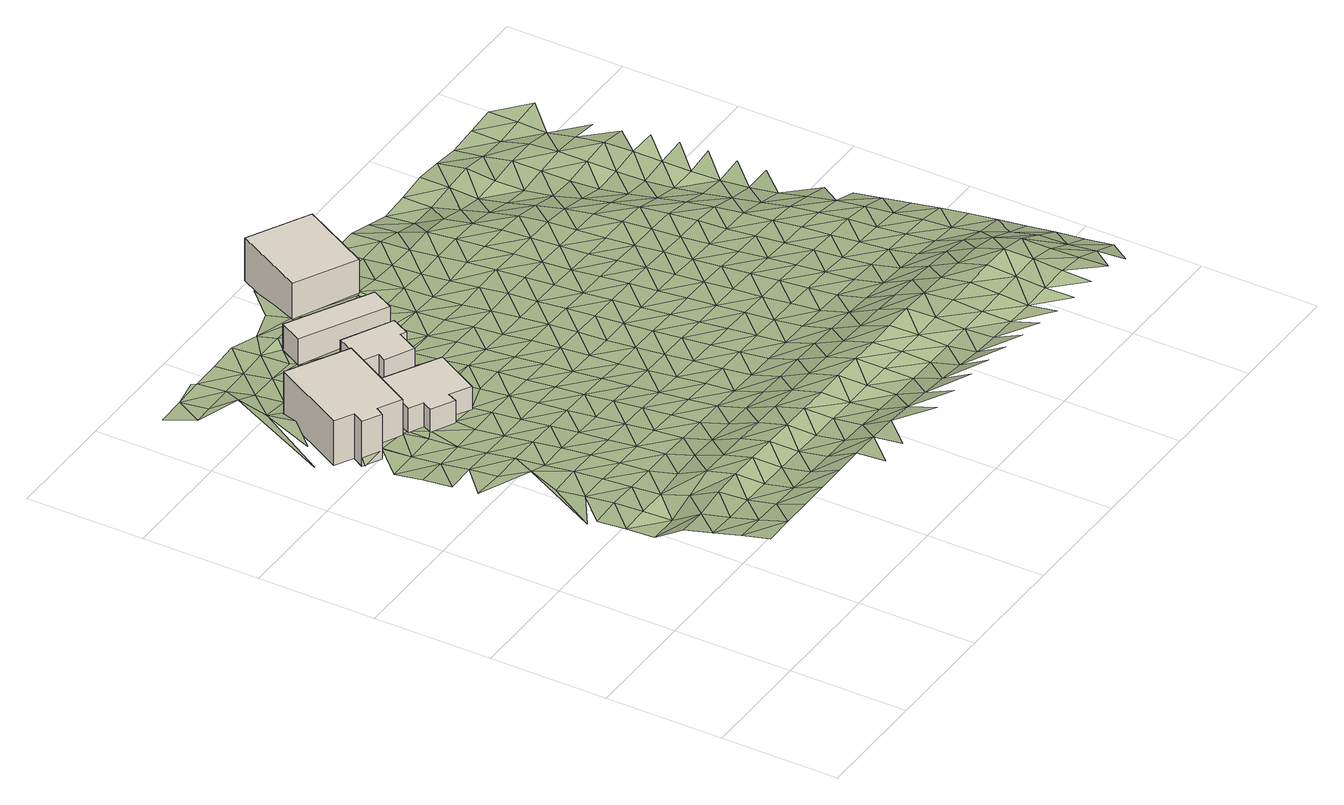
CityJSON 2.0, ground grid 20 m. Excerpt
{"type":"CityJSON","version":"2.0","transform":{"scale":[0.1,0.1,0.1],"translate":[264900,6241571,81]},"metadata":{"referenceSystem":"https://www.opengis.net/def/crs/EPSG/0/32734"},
"CityObjects":{
"building1":{"type":"Building","attributes":{"address":"103 Ritchie Street University Estate Cape Town","building":"house","building:levels":"2","footprint":{"type":"Polygon"},"plus_code":"C8XJX6XV+XJW","ground_height":88.3,"building_height":6.9,"roof_height":95.2},"geometry":[{"type":"Solid","lod":"1","boundaries":[[[[0,1,2,3]],[[1,4,5,2]],[[4,6,7,5]],[[6,8,9,7]],[[8,10,11,9]],[[10,12,13,11]],[[12,14,15,13]],[[14,0,3,15]],[[3,2,5,7,9,11,13,15]],[[14,12,10,8,6,4,1,0]]]]}]},
"building2":{"type":"Building","attributes":{"address":"105 Ritchie Street University Estate Cape Town","building":"house","building:levels":"1","footprint":{"type":"Polygon"},"plus_code":"C9X3X9X6+X6W","ground_height":89.1,"building_height":4.1,"roof_height":93.2},"geometry":[{"type":"Solid","lod":"1","boundaries":[[[[16,17,18,19]],[[17,20,21,18]],[[20,22,23,21]],[[22,24,25,23]],[[24,26,27,25]],[[26,28,29,27]],[[28,30,31,29]],[[30,16,19,31]],[[19,18,21,23,25,27,29,31]],[[30,28,26,24,22,20,17,16]]]]}]},
"building3":{"type":"Building","attributes":{"building":"garage","building:levels":"1","footprint":{"type":"Polygon"},"plus_code":"C9XFXMX9+X6X","ground_height":86.9,"building_height":4.1,"roof_height":91},"geometry":[{"type":"Solid","lod":"1","boundaries":[[[[32,33,34,35]],[[33,36,37,34]],[[36,38,39,37]],[[38,40,41,39]],[[40,42,43,41]],[[42,44,45,43]],[[44,46,47,45]],[[46,32,35,47]],[[35,34,37,39,41,43,45,47]],[[46,44,42,40,38,36,33,32]]]]}]},
"building4":{"type":"Building","attributes":{"address":"Selbourne Road University Estate Cape Town","building":"garage","building:levels":"1","footprint":{"type":"Polygon"},"plus_code":"C9XJXJXG+XQV","ground_height":86.4,"building_height":4.1,"roof_height":90.5},"geometry":[{"type":"Solid","lod":"1","boundaries":[[[[48,49,50,51]],[[49,52,53,50]],[[52,54,55,53]],[[54,48,51,55]],[[51,50,53,55]],[[54,52,49,48]]]]}]},
"building5":{"type":"Building","attributes":{"address":"76 Selbourne Road University Estate Cape Town","building":"house","building:levels":"2","footprint":{"type":"Polygon"},"plus_code":"CCX4XXXP+XQX","ground_height":85,"building_height":6.9,"roof_height":91.9},"geometry":[{"type":"Solid","lod":"1","boundaries":[[[[56,57,58,59]],[[57,60,61,58]],[[60,62,63,61]],[[62,56,59,63]],[[59,58,61,63]],[[62,60,57,56]]]]}]},
"terrain1":{"type":"TINRelief","geometry":[{"type":"CompositeSurface","lod":"1","boundaries":[[[64,65,66]],[[67,68,65]],[[65,64,67]],[[69,68,70]],[[67,71,68]],[[70,72,69]],[[70,68,71]],[[73,67,64]],[[72,74,75]],[[72,70,74]],[[64,76,73]],[[77,71,67]],[[78,79,75]],[[74,80,75]],[[67,73,77]],[[81,70,71]],[[78,75,80]],[[81,71,77]],[[82,74,70]],[[73,76,83]],[[84,79,78]],[[70,81,82]],[[85,84,86]],[[87,80,74]],[[77,73,88]],[[73,83,88]],[[74,82,87]],[[78,80,89]],[[86,90,85]],[[81,77,91]],[[88,92,77]],[[89,84,78]],[[87,89,80]],[[82,81,91]],[[91,77,92]],[[93,88,83]],[[94,86,84]],[[87,82,95]],[[96,84,89]],[[90,97,98]],[[82,91,95]],[[97,99,98]],[[100,101,102]],[[92,88,103]],[[84,96,94]],[[88,93,104]],[[90,86,94]],[[105,101,100]],[[106,89,87]],[[102,99,100]],[[95,107,87]],[[88,104,103]],[[91,92,108]],[[89,106,96]],[[106,87,107]],[[108,95,91]],[[108,92,103]],[[109,97,90]],[[97,109,99]],[[104,93,110]],[[94,111,90]],[[100,112,105]],[[113,94,96]],[[105,112,114]],[[109,90,111]],[[106,113,96]],[[115,116,114]],[[99,117,100]],[[107,95,118]],[[95,108,119]],[[120,111,94]],[[103,104,121]],[[99,109,117]],[[110,122,104]],[[94,113,120]],[[95,119,118]],[[123,112,100]],[[106,107,124]],[[104,122,121]],[[125,114,112]],[[108,103,126]],[[100,117,123]],[[109,111,127]],[[106,124,113]],[[128,110,129]],[[130,114,125]],[[111,120,131]],[[124,107,118]],[[119,108,126]],[[126,103,121]],[[125,112,132]],[[109,127,117]],[[110,128,122]],[[133,112,123]],[[127,111,131]],[[113,134,120]],[[125,132,130]],[[112,133,132]],[[134,113,124]],[[117,135,123]],[[118,119,136]],[[137,121,122]],[[138,139,140]],[[141,142,138]],[[126,143,119]],[[131,120,144]],[[141,145,146]],[[127,135,117]],[[128,137,122]],[[147,133,123]],[[144,120,134]],[[119,143,136]],[[148,124,118]],[[133,149,132]],[[150,126,121]],[[149,133,147]],[[135,151,123]],[[137,152,121]],[[123,151,147]],[[153,127,131]],[[124,148,134]],[[128,154,155]],[[131,144,156]],[[148,118,136]],[[126,150,143]],[[150,121,152]],[[141,138,140]],[[157,149,147]],[[127,153,135]],[[153,131,156]],[[158,137,128]],[[17,132,149]],[[144,134,159]],[[160,136,143]],[[161,162,163]],[[164,147,151]],[[134,148,165]],[[150,160,143]],[[158,128,155]],[[141,140,166]],[[151,135,167]],[[156,144,159]],[[168,152,137]],[[135,153,169]],[[134,165,159]],[[161,163,170]],[[170,163,145]],[[148,136,171]],[[151,167,164]],[[135,169,167]],[[160,172,136]],[[137,158,168]],[[150,152,173]],[[145,141,174]],[[166,174,141]],[[153,156,175]],[[171,165,148]],[[159,176,156]],[[171,136,172]],[[132,17,12]],[[177,164,178]],[[173,152,168]],[[140,179,166]],[[170,180,161]],[[175,169,153]],[[181,160,150]],[[155,182,158]],[[170,145,180]],[[175,156,176]],[[164,167,178]],[[182,155,183]],[[184,159,165]],[[185,165,171]],[[181,150,173]],[[145,174,180]],[[12,179,140]],[[186,172,160]],[[158,187,168]],[[167,169,188]],[[161,180,189]],[[190,169,175]],[[165,185,184]],[[187,158,182]],[[191,174,166]],[[192,176,159]],[[189,193,161]],[[194,166,179]],[[160,181,186]],[[188,178,167]],[[195,171,172]],[[168,196,173]],[[169,190,188]],[[166,194,191]],[[159,184,192]],[[196,168,187]],[[197,180,174]],[[198,175,176]],[[17,199,12]],[[171,195,185]],[[195,172,186]],[[199,17,200]],[[173,201,181]],[[202,200,17]],[[197,189,180]],[[175,198,190]],[[188,203,178]],[[191,197,174]],[[198,176,192]],[[201,173,196]],[[204,179,12]],[[194,179,204]],[[185,205,184]],[[187,182,206]],[[182,207,208]],[[181,209,186]],[[203,210,178]],[[195,205,185]],[[12,199,211]],[[202,178,210]],[[212,188,190]],[[187,206,196]],[[209,181,201]],[[182,208,206]],[[204,12,211]],[[200,213,199]],[[192,184,214]],[[215,189,197]],[[198,212,190]],[[186,216,195]],[[191,194,217]],[[194,204,218]],[[205,214,184]],[[202,219,200]],[[213,200,219]],[[220,211,199]],[[216,186,209]],[[221,203,188]],[[192,222,198]],[[199,213,220]],[[201,196,223]],[[188,212,224]],[[196,206,225]],[[217,194,218]],[[191,226,197]],[[227,205,195]],[[214,222,192]],[[204,211,33]],[[201,223,209]],[[221,188,224]],[[195,216,227]],[[196,225,223]],[[217,228,191]],[[229,210,203]],[[198,230,212]],[[204,33,218]],[[226,191,228]],[[210,229,202]],[[215,197,231]],[[205,232,214]],[[208,233,206]],[[222,230,198]],[[234,208,235]],[[219,236,213]],[[203,221,229]],[[232,205,227]],[[219,202,237]],[[212,238,224]],[[216,209,239]],[[233,225,206]],[[231,197,226]],[[209,223,240]],[[208,234,233]],[[217,218,241]],[[230,238,212]],[[33,241,218]],[[222,214,242]],[[216,239,227]],[[202,229,237]],[[214,232,243]],[[52,228,217]],[[209,240,239]],[[237,236,219]],[[224,244,221]],[[52,226,228]],[[222,242,230]],[[245,223,225]],[[238,244,224]],[[214,243,242]],[[246,225,233]],[[229,221,247]],[[232,227,248]],[[245,240,223]],[[227,239,249]],[[225,246,245]],[[250,238,230]],[[236,237,251]],[[231,226,252]],[[253,241,33]],[[244,247,221]],[[226,52,254]],[[251,255,236]],[[248,243,232]],[[233,234,256]],[[250,230,242]],[[227,249,248]],[[257,258,234]],[[237,229,259]],[[254,252,226]],[[240,260,239]],[[233,256,246]],[[251,261,255]],[[33,262,253]],[[217,241,263]],[[247,259,229]],[[264,240,245]],[[234,258,256]],[[244,238,265]],[[238,250,266]],[[251,237,267]],[[268,242,243]],[[260,249,239]],[[269,243,248]],[[240,264,260]],[[244,265,247]],[[270,245,246]],[[254,52,271]],[[259,267,237]],[[238,266,265]],[[251,272,261]],[[243,269,268]],[[256,270,246]],[[263,241,253]],[[250,242,273]],[[262,261,272]],[[274,259,247]],[[275,248,249]],[[264,245,276]],[[254,277,252]],[[267,272,251]],[[249,260,278]],[[266,250,273]],[[274,247,265]],[[273,242,268]],[[245,270,276]],[[253,262,263]],[[248,275,269]],[[256,258,279]],[[271,277,254]],[[249,278,275]],[[258,280,281]],[[271,52,282]],[[272,283,262]],[[267,259,284]],[[260,264,285]],[[256,279,270]],[[286,252,277]],[[259,274,287]],[[276,288,264]],[[258,281,279]],[[266,289,265]],[[262,283,263]],[[252,286,290]],[[273,291,266]],[[267,284,272]],[[269,292,268]],[[278,260,285]],[[259,287,284]],[[275,293,269]],[[264,288,285]],[[294,276,270]],[[266,291,289]],[[277,271,295]],[[274,265,296]],[[269,293,292]],[[294,270,279]],[[297,273,268]],[[278,298,275]],[[286,277,295]],[[272,299,283]],[[287,274,296]],[[276,300,288]],[[272,284,301]],[[296,265,289]],[[298,278,285]],[[295,271,282]],[[263,283,299]],[[297,268,292]],[[300,276,294]],[[302,291,273]],[[293,275,303]],[[279,281,304]],[[272,301,299]],[[305,281,306]],[[299,282,263]],[[303,275,298]],[[307,290,286]],[[287,308,284]],[[285,288,309]],[[279,304,294]],[[296,310,287]],[[273,297,302]],[[288,300,311]],[[281,305,304]],[[289,291,312]],[[292,293,313]],[[314,286,295]],[[308,301,284]],[[285,309,298]],[[287,310,308]],[[313,293,303]],[[288,311,309]],[[295,282,314]],[[291,302,312]],[[282,299,315]],[[316,296,289]],[[297,292,317]],[[300,294,318]],[[294,304,319]],[[299,301,320]],[[317,292,313]],[[286,314,321]],[[282,315,314]],[[303,298,322]],[[318,311,300]],[[301,308,320]],[[316,289,312]],[[298,309,323]],[[294,319,318]],[[324,310,296]],[[302,297,325]],[[326,304,305]],[[297,317,325]],[[298,323,322]],[[327,326,305]],[[315,299,328]],[[313,303,329]],[[299,320,330]],[[296,316,324]],[[321,314,315]],[[308,310,331]],[[332,309,311]],[[333,319,304]],[[334,311,318]],[[312,302,335]],[[313,329,317]],[[299,330,328]],[[325,336,302]],[[322,329,303]],[[333,304,326]],[[321,315,328]],[[332,323,309]],[[310,324,331]],[[311,334,332]],[[320,308,337]],[[316,312,335]],[[302,336,335]],[[317,338,325]],[[339,318,319]],[[340,319,333]],[[337,330,320]],[[323,341,322]],[[308,331,337]],[[338,317,329]],[[324,316,342]],[[318,339,334]],[[343,321,328]],[[332,341,323]],[[319,340,339]],[[344,336,325]],[[333,326,345]],[[316,335,342]],[[343,346,321]],[[344,325,338]],[[347,345,326]],[[328,330,348]],[[329,322,349]],[[350,332,334]],[[351,330,337]],[[341,352,322]],[[324,353,331]],[[333,354,340]],[[342,355,324]],[[334,339,350]],[[336,356,335]],[[338,329,349]],[[330,351,348]],[[336,344,357]],[[349,322,352]],[[345,354,333]],[[328,358,343]],[[346,359,321]],[[324,355,353]],[[360,337,331]],[[356,342,335]],[[361,341,332]],[[340,362,339]],[[336,357,356]],[[332,350,363]],[[328,348,358]],[[354,362,340]],[[343,364,346]],[[337,360,351]],[[344,338,365]],[[360,331,353]],[[349,366,338]],[[361,332,363]],[[367,352,341]],[[342,368,355]],[[357,344,365]],[[350,339,369]],[[343,358,364]],[[342,356,370]],[[365,338,366]],[[362,371,339]],[[354,345,372]],[[341,361,367]],[[345,373,374]],[[375,348,351]],[[376,349,352]],[[350,369,363]],[[360,377,351]],[[342,370,368]],[[369,339,371]],[[378,353,355]],[[354,372,362]],[[346,379,359]],[[346,364,379]],[[345,374,372]],[[357,380,356]],[[351,377,375]],[[365,381,357]],[[376,352,367]],[[358,348,382]],[[353,378,360]],[[383,366,349]],[[363,384,361]],[[355,368,378]],[[370,356,380]],[[385,371,362]],[[357,381,380]],[[369,384,363]],[[348,375,382]],[[349,376,383]],[[385,362,372]],[[364,358,386]],[[377,360,387]],[[388,365,366]],[[361,389,367]],[[368,370,390]],[[387,360,378]],[[384,389,361]],[[386,379,364]],[[391,369,371]],[[358,382,386]],[[370,380,390]],[[388,366,383]],[[371,385,392]],[[393,381,365]],[[367,394,376]],[[395,372,374]],[[396,374,397]],[[377,398,375]],[[369,391,384]],[[377,387,399]],[[389,394,367]],[[391,371,392]],[[368,400,378]],[[368,390,401]],[[365,388,393]],[[374,396,395]],[[380,381,402]],[[376,403,383]],[[385,372,404]],[[405,379,386]],[[377,399,398]],[[375,406,382]],[[368,401,400]],[[394,403,376]],[[407,387,378]],[[389,384,408]],[[392,385,404]],[[381,393,402]],[[384,391,409]],[[404,372,395]],[[390,380,410]],[[383,411,388]],[[375,398,406]],[[412,386,382]],[[399,387,407]],[[389,408,394]],[[378,400,407]],[[403,411,383]],[[384,409,408]],[[410,401,390]],[[410,380,402]],[[386,412,405]],[[388,413,393]],[[391,392,414]],[[415,395,396]],[[382,406,412]],[[404,416,392]],[[399,417,398]],[[411,413,388]],[[396,418,415]],[[400,401,419]],[[420,403,394]],[[414,409,391]],[[399,407,417]],[[394,408,421]],[[414,392,416]],[[401,410,419]],[[406,398,422]],[[393,423,402]],[[403,420,411]],[[424,404,395]],[[412,425,405]],[[413,426,393]],[[394,421,420]],[[427,395,415]],[[398,417,422]],[[400,428,407]],[[429,408,409]],[[400,419,430]],[[393,426,423]],[[431,409,414]],[[424,395,427]],[[432,410,402]],[[433,416,404]],[[412,406,434]],[[413,411,435]],[[429,421,408]],[[436,415,418]],[[422,437,406]],[[400,430,428]],[[411,420,438]],[[409,431,429]],[[417,407,439]],[[432,402,423]],[[404,424,433]],[[412,434,425]],[[419,410,440]],[[413,435,426]],[[441,414,416]],[[415,436,427]],[[406,437,434]],[[411,438,435]],[[439,422,417]],[[439,407,428]],[[440,430,419]],[[420,421,442]],[[414,441,431]],[[410,432,440]],[[443,421,429]],[[441,416,433]],[[427,444,424]],[[423,426,445]],[[442,438,420]],[[446,425,434]],[[426,435,447]],[[421,443,442]],[[444,427,436]],[[437,422,448]],[[449,429,431]],[[422,439,450]],[[428,430,451]],[[433,424,452]],[[453,430,440]],[[426,447,445]],[[441,449,431]],[[432,423,454]],[[422,450,448]],[[444,452,424]],[[437,455,434]],[[456,435,438]],[[443,429,457]],[[436,458,459]],[[430,453,451]],[[460,438,442]],[[439,428,461]],[[454,423,445]],[[429,449,457]],[[434,455,446]],[[462,440,432]],[[456,447,435]],[[441,433,463]],[[459,444,436]],[[437,448,455]],[[438,460,456]],[[452,464,433]],[[450,439,461]],[[451,461,428]],[[440,462,453]],[[465,442,443]],[[441,463,449]],[[462,432,454]],[[457,466,443]],[[463,433,464]],[[445,447,467]],[[442,465,460]],[[468,452,444]],[[446,455,469]],[[470,447,456]],[[443,466,465]],[[444,459,471]],[[448,450,472]],[[451,453,473]],[[449,474,457]],[[461,475,450]],[[445,467,454]],[[452,468,464]],[[462,473,453]],[[447,470,467]],[[474,449,463]],[[444,471,468]],[[476,456,460]],[[450,475,472]],[[455,448,477]],[[478,466,457]],[[465,476,460]],[[479,461,451]],[[454,480,462]],[[473,481,451]],[[478,457,474]],[[477,469,455]],[[470,456,482]],[[463,464,483]],[[448,472,477]],[[480,454,467]],[[464,468,484]],[[461,479,475]],[[479,451,481]],[[456,476,482]],[[462,485,473]],[[465,466,486]],[[474,463,483]],[[466,478,487]],[[483,464,484]],[[485,462,480]],[[488,472,475]],[[467,470,489]],[[465,486,476]],[[469,477,490]],[[482,491,470]],[[466,487,486]],[[481,473,492]],[[479,488,475]],[[467,489,480]],[[478,474,493]],[[492,473,485]],[[470,491,489]],[[483,494,474]],[[476,495,482]],[[472,496,477]],[[487,478,493]],[[488,497,472]],[[495,476,486]],[[493,474,494]],[[479,481,498]],[[499,485,480]],[[481,492,500]],[[501,491,482]],[[472,497,496]],[[499,480,489]],[[502,490,477]],[[498,481,500]],[[501,482,495]],[[503,488,479]],[[486,487,504]],[[493,505,487]],[[492,485,506]],[[477,496,502]],[[485,499,507]],[[491,508,489]],[[495,486,504]],[[503,479,498]],[[491,501,509]],[[487,505,504]],[[510,497,488]],[[485,507,506]],[[500,492,511]],[[491,509,508]],[[499,489,512]],[[488,503,510]],[[497,513,496]],[[501,495,514]],[[492,506,511]],[[504,515,495]],[[498,500,516]],[[507,499,512]],[[512,489,508]],[[502,496,513]],[[509,501,514]],[[497,510,513]],[[498,516,503]],[[516,500,511]],[[506,507,517]],[[512,518,507]],[[503,519,510]],[[508,509,520]],[[502,513,521]],[[519,503,516]],[[507,518,517]],[[522,511,506]],[[510,523,513]],[[524,512,508]],[[523,510,519]],[[506,517,522]],[[525,516,511]],[[526,521,513]],[[527,518,512]],[[516,525,519]],[[526,513,523]],[[525,511,522]],[[528,517,518]],[[526,529,521]],[[523,519,530]],[[519,525,531]],[[517,532,522]],[[523,530,526]],[[519,531,530]],[[525,522,533]],[[529,526,534]],[[533,531,525]],[[534,526,530]],[[531,535,530]],[[529,534,536]],[[534,530,537]],[[537,536,534]]]}]}
},
"vertices":[
[36,810,60],[67,793,60],[67,793,142],[36,810,142],[56,773,60],[56,773,142],[87,756,60],[87,756,142],[96,770,60],[96,770,142],[135,749,60],[135,749,142],[209,882,60],[209,882,142],[107,938,60],[107,938,142],
[283,768,73],[186,821,73],[186,821,122],[283,768,122],[144,745,73],[144,745,122],[168,732,73],[168,732,122],[158,715,73],[158,715,122],[197,694,73],[197,694,122],[205,711,73],[205,711,122],[240,691,73],[240,691,122],
[353,893,54],[269,936,54],[269,936,100],[353,893,100],[241,881,54],[241,881,100],[266,868,54],[266,868,100],[259,854,54],[259,854,100],[307,830,54],[307,830,100],[327,867,54],[327,867,100],[337,862,54],[337,862,100],
[386,919,47],[407,958,47],[407,958,95],[386,919,95],[267,1034,47],[267,1034,95],[246,995,47],[246,995,95],
[514,1130,31],[410,1185,31],[410,1185,109],[514,1130,109],[346,1065,31],[346,1065,109],[449,1010,31],[449,1010,109],
[88,56,201],[38,106,188],[38,56,200],[88,106,186],[38,156,174],[38,206,162],[88,206,160],[88,156,172],[38,256,130],[139,106,183],[88,256,130],[38,306,127],[139,56,201],[139,156,172],[88,356,125],[38,356,122],[88,306,128],[139,206,169],[139,256,144],[189,56,202],[88,406,119],[26,366,122],[88,456,112],[139,306,128],[189,106,182],[139,356,123],[115,515,108],[189,206,171],[189,156,171],[239,56,202],[139,456,115],[189,256,158],[139,406,120],[88,556,101],[37,561,99],[88,606,95],[88,656,87],[38,656,89],[38,606,94],[239,156,170],[239,106,180],[38,706,81],[189,356,122],[189,306,134],[239,206,170],[139,556,102],[289,56,202],[139,506,108],[88,706,82],[189,406,118],[87,756,79],[56,773,78],[38,756,78],[139,606,94],[239,306,137],[239,256,157],[189,456,114],[289,156,169],[289,106,178],[139,656,87],[239,356,122],[88,756,79],[289,206,169],[189,556,102],[339,56,201],[289,6,206],[96,770,79],[189,506,109],[135,749,80],[139,706,83],[239,406,117],[189,606,94],[289,306,135],[339,106,176],[88,906,75],[36,810,77],[107,938,66],[88,956,66],[38,856,77],[289,256,156],[239,456,111],[116,1022,53],[1,822,74],[158,715,83],[289,356,120],[144,745,80],[339,206,168],[189,656,88],[339,156,167],[239,556,100],[339,6,207],[389,56,200],[239,506,106],[168,732,81],[389,106,174],[289,456,109],[339,256,154],[88,1106,35],[38,1106,34],[55,1056,41],[197,694,84],[289,406,116],[139,956,59],[239,656,88],[389,156,167],[239,606,94],[88,1056,42],[339,356,118],[339,306,133],[389,206,167],[139,1006,53],[289,556,98],[289,506,104],[205,711,84],[240,691,83],[189,906,60],[139,1056,42],[389,256,153],[439,56,195],[439,6,211],[339,456,108],[339,406,113],[389,306,132],[439,106,171],[289,656,88],[139,1106,38],[289,606,93],[189,1006,53],[339,506,102],[133,1113,38],[189,956,57],[389,356,117],[439,156,166],[189,1056,43],[339,556,96],[239,856,66],[239,806,71],[439,206,166],[283,768,75],[289,706,82],[239,906,60],[389,406,111],[489,106,168],[489,6,212],[489,56,190],[439,256,152],[289,756,75],[241,881,66],[339,606,91],[259,854,66],[389,456,105],[189,1106,39],[439,306,130],[246,995,49],[239,956,56],[289,806,69],[266,868,65],[339,706,82],[389,506,99],[489,206,166],[339,656,86],[489,156,166],[239,1056,46],[439,356,114],[239,1006,49],[339,756,76],[389,556,94],[239,1106,42],[439,406,109],[539,106,166],[539,56,184],[539,6,211],[307,830,69],[339,806,69],[389,606,89],[489,306,128],[489,256,151],[289,956,54],[439,506,96],[439,456,103],[389,656,84],[539,206,166],[539,156,166],[389,706,79],[489,406,106],[489,356,112],[439,556,90],[339,856,63],[282,1088,43],[339,906,59],[289,1056,47],[327,867,63],[589,106,165],[589,6,206],[589,56,178],[389,756,74],[539,306,128],[337,862,63],[353,893,59],[386,919,58],[539,256,151],[439,656,83],[439,606,87],[389,806,70],[489,506,95],[489,456,101],[589,156,166],[339,1006,51],[389,856,63],[489,556,89],[439,706,78],[539,406,105],[589,206,165],[339,1056,46],[539,356,111],[639,106,164],[639,6,199],[639,56,171],[407,958,54],[389,906,58],[439,806,66],[589,306,126],[346,1065,46],[439,756,71],[589,256,149],[489,656,81],[339,1106,40],[489,606,84],[539,506,94],[539,456,100],[639,156,166],[389,1006,51],[489,706,77],[539,556,89],[589,356,110],[439,906,57],[639,206,165],[439,856,61],[539,606,84],[589,406,104],[689,106,164],[689,56,167],[689,6,190],[389,1156,35],[489,806,65],[639,306,123],[489,756,71],[639,256,146],[539,656,80],[589,456,99],[439,1006,51],[439,956,53],[539,706,75],[589,506,93],[689,206,165],[689,156,167],[489,856,58],[449,1010,51],[639,406,102],[639,356,109],[539,756,70],[589,556,88],[739,56,165],[739,6,181],[489,956,51],[639,456,97],[489,906,54],[539,806,66],[689,306,121],[739,106,165],[689,256,145],[589,656,78],[589,606,83],[539,856,59],[639,506,92],[739,206,163],[739,156,168],[689,356,107],[589,706,73],[489,1006,49],[639,556,87],[789,56,164],[489,1056,42],[789,6,172],[539,956,47],[689,456,95],[739,256,141],[539,906,52],[689,406,101],[589,806,64],[789,106,166],[589,756,69],[639,656,77],[639,606,82],[539,1006,44],[514,1130,34],[589,856,60],[739,356,104],[789,156,169],[739,306,117],[539,1056,38],[689,556,86],[689,506,91],[739,406,99],[639,756,66],[789,256,137],[639,706,72],[789,206,160],[839,106,168],[839,6,166],[839,56,165],[589,956,48],[739,456,94],[589,906,55],[639,806,62],[539,1106,34],[689,656,76],[689,606,81],[589,1006,42],[739,506,89],[789,306,114],[839,156,170],[589,1056,39],[639,856,58],[739,556,83],[789,356,102],[689,706,70],[839,256,132],[839,206,156],[739,606,78],[789,406,97],[889,106,169],[889,56,166],[889,6,164],[639,956,49],[639,906,54],[689,806,60],[689,756,64],[739,656,73],[789,456,92],[889,156,169],[589,1106,35],[639,1006,44],[689,856,57],[839,356,98],[839,306,110],[739,706,67],[789,506,86],[639,1056,25],[789,556,80],[889,256,128],[939,56,159],[889,206,152],[689,906,53],[939,6,162],[739,756,62],[839,456,88],[839,406,93],[689,956,47],[789,656,70],[939,156,157],[639,1106,20],[789,606,75],[939,106,157],[739,856,55],[889,356,95],[739,806,59],[889,306,105],[789,706,66],[939,206,141],[689,1056,10],[839,556,77],[989,56,140],[689,1006,37],[839,506,83],[739,906,48],[789,756,62],[939,256,118],[889,456,85],[889,406,90],[989,106,134],[839,656,69],[689,1106,5],[839,606,72],[739,1006,22],[939,306,98],[739,956,36],[789,856,48],[989,156,133],[789,806,57],[839,706,64],[739,1056,9],[889,556,75],[939,356,92],[989,6,144],[1039,56,120],[889,506,81],[789,906,36],[839,756,57],[989,256,103],[989,206,120],[939,456,83],[939,406,87],[889,656,63],[1039,156,107],[739,1106,9],[889,606,70],[1039,106,113],[789,1006,12],[839,806,47],[989,306,92],[789,956,23],[939,506,77],[789,1056,14],[989,356,88],[839,906,23],[889,706,54],[839,856,36],[939,556,70],[1039,256,94],[1039,206,100],[889,756,43],[989,456,75],[989,406,82],[839,956,15],[939,656,49],[789,1106,14],[939,606,59],[889,806,32],[1039,356,78],[1039,306,86],[989,506,68],[839,1056,18],[839,1006,14],[889,906,19],[939,706,39],[889,856,23],[989,556,57],[839,1106,9],[889,956,19],[1039,456,60],[1039,406,69],[939,806,25],[939,756,30],[989,656,37],[989,606,45],[889,1006,19],[939,856,24],[989,706,32],[889,1056,9],[1039,556,43],[1039,506,51],[939,906,24],[989,806,30],[989,756,30],[939,956,24],[1039,656,37],[889,1106,2],[989,856,30],[939,1006,20],[1039,706,36],[989,906,28],[939,1056,6],[1039,756,36],[1039,806,34],[939,1106,7],[989,1006,9],[989,956,20],[1039,856,29],[1039,906,18],[989,1056,11],[1039,956,12],[989,1106,11],[1039,1056,15]
]}
